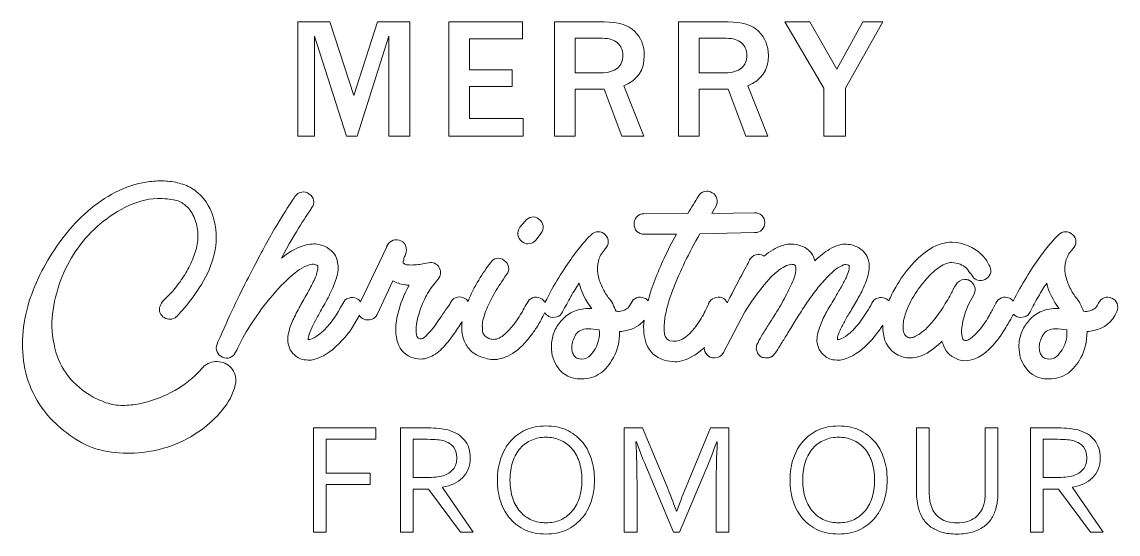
# Model space of a CAD drawing. Header units: inches. Extents: x 1.2 to 13.7, y -15.7 to -1.3.
# Drawn here: x 1.24 to 13.72, y -7.14 to -1.31 of the extents above; entities that cross this region are included whole.
import ezdxf

# ---------------------------------------------------------------- set-up
doc = ezdxf.new("R2010")
doc.units = ezdxf.units.IN
doc.header["$MEASUREMENT"] = 0
doc.layers.add('Layer 1', color=7, linetype='Continuous')

# ---------------------------------------------------------------- blocks, each defined once
blk = doc.blocks.new('block 2')
at = {"layer": 'Layer 1', "lineweight": 0}
for points, knots in [([(7.539, -2.613), (7.539, -2.613), (7.304, -2.613), (7.304, -2.613), (7.304, -2.613), (7.304, -1.311), (7.304, -1.311), (7.304, -1.311), (7.869, -1.311), (7.869, -1.311), (8.026, -1.311), (8.141, -1.347), (8.215, -1.418), (8.289, -1.489), (8.325, -1.58), (8.325, -1.693), (8.325, -1.86), (8.247, -1.975), (8.091, -2.038), (8.091, -2.038), (8.319, -2.613), (8.319, -2.613), (8.319, -2.613), (8.071, -2.613), (8.071, -2.613), (8.071, -2.613), (7.869, -2.078), (7.869, -2.078), (7.869, -2.078), (7.539, -2.078), (7.539, -2.078), (7.539, -2.078), (7.539, -2.613), (7.539, -2.613)], [0, 0, 0, 0, 1, 1, 1, 2, 2, 2, 3, 3, 3, 4, 4, 4, 5, 5, 5, 6, 6, 6, 7, 7, 7, 8, 8, 8, 9, 9, 9, 10, 10, 10, 11, 11, 11, 11]), ([(7.539, -1.89), (7.539, -1.89), (7.83, -1.89), (7.83, -1.89), (7.915, -1.89), (7.978, -1.872), (8.019, -1.837), (8.061, -1.801), (8.081, -1.752), (8.081, -1.69), (8.081, -1.633), (8.061, -1.586), (8.02, -1.551), (7.98, -1.516), (7.923, -1.498), (7.849, -1.498), (7.849, -1.498), (7.539, -1.498), (7.539, -1.498), (7.539, -1.498), (7.539, -1.89), (7.539, -1.89)], [0, 0, 0, 0, 1, 1, 1, 2, 2, 2, 3, 3, 3, 4, 4, 4, 5, 5, 5, 6, 6, 6, 7, 7, 7, 7])]:
    blk.add_open_spline(points, degree=3, knots=knots, dxfattribs=at)
blk = doc.blocks.new('block 3')
at = {"layer": 'Layer 1', "lineweight": 0}
for points, knots in [([(8.95, -2.613), (8.95, -2.613), (8.715, -2.613), (8.715, -2.613), (8.715, -2.613), (8.715, -1.311), (8.715, -1.311), (8.715, -1.311), (9.28, -1.311), (9.28, -1.311), (9.437, -1.311), (9.553, -1.347), (9.626, -1.418), (9.7, -1.489), (9.737, -1.58), (9.737, -1.693), (9.737, -1.86), (9.659, -1.975), (9.502, -2.038), (9.502, -2.038), (9.73, -2.613), (9.73, -2.613), (9.73, -2.613), (9.482, -2.613), (9.482, -2.613), (9.482, -2.613), (9.28, -2.078), (9.28, -2.078), (9.28, -2.078), (8.95, -2.078), (8.95, -2.078), (8.95, -2.078), (8.95, -2.613), (8.95, -2.613)], [0, 0, 0, 0, 1, 1, 1, 2, 2, 2, 3, 3, 3, 4, 4, 4, 5, 5, 5, 6, 6, 6, 7, 7, 7, 8, 8, 8, 9, 9, 9, 10, 10, 10, 11, 11, 11, 11]), ([(8.95, -1.89), (8.95, -1.89), (9.242, -1.89), (9.242, -1.89), (9.326, -1.89), (9.389, -1.872), (9.431, -1.837), (9.472, -1.801), (9.493, -1.752), (9.493, -1.69), (9.493, -1.633), (9.472, -1.586), (9.432, -1.551), (9.391, -1.516), (9.334, -1.498), (9.261, -1.498), (9.261, -1.498), (8.95, -1.498), (8.95, -1.498), (8.95, -1.498), (8.95, -1.89), (8.95, -1.89)], [0, 0, 0, 0, 1, 1, 1, 2, 2, 2, 3, 3, 3, 4, 4, 4, 5, 5, 5, 6, 6, 6, 7, 7, 7, 7])]:
    blk.add_open_spline(points, degree=3, knots=knots, dxfattribs=at)
blk = doc.blocks.new('block 4')
at = {"layer": 'Layer 1', "lineweight": 0}
for points, knots in [([(13.704, -4.61), (13.65, -4.731), (13.563, -4.803), (13.442, -4.826), (13.419, -4.833), (13.393, -4.837), (13.365, -4.837), (13.365, -4.95), (13.342, -5.049), (13.296, -5.134), (13.254, -5.211), (13.205, -5.271), (13.149, -5.312), (13.082, -5.355), (13.01, -5.377), (12.933, -5.377), (12.933, -5.377), (12.921, -5.377), (12.921, -5.377), (12.813, -5.377), (12.729, -5.335), (12.667, -5.25), (12.615, -5.186), (12.59, -5.105), (12.59, -5.007), (12.59, -4.953), (12.599, -4.901), (12.619, -4.851), (12.638, -4.801), (12.664, -4.756), (12.698, -4.718), (12.734, -4.674), (12.779, -4.639), (12.833, -4.614), (12.887, -4.588), (12.945, -4.575), (13.006, -4.575), (13.006, -4.575), (13.049, -4.575), (13.049, -4.575), (12.977, -4.482), (12.929, -4.386), (12.906, -4.286), (12.875, -4.332), (12.844, -4.383), (12.811, -4.438), (12.779, -4.493), (12.748, -4.552), (12.717, -4.614), (12.704, -4.642), (12.682, -4.661), (12.651, -4.67), (12.621, -4.679), (12.591, -4.677), (12.563, -4.664), (12.548, -4.657), (12.536, -4.649), (12.527, -4.638), (12.521, -4.648), (12.514, -4.662), (12.505, -4.679), (12.482, -4.723), (12.452, -4.774), (12.416, -4.833), (12.306, -5.003), (12.196, -5.107), (12.088, -5.146), (12.052, -5.161), (12.018, -5.169), (11.984, -5.169), (11.94, -5.169), (11.902, -5.16), (11.869, -5.142), (11.799, -5.114), (11.75, -5.057), (11.722, -4.972), (11.717, -4.962), (11.714, -4.953), (11.714, -4.945), (11.714, -4.945), (11.703, -4.957), (11.703, -4.957), (11.615, -5.042), (11.532, -5.097), (11.452, -5.123), (11.421, -5.133), (11.388, -5.138), (11.352, -5.138), (11.3, -5.138), (11.249, -5.124), (11.197, -5.096), (11.113, -5.044), (11.062, -4.968), (11.047, -4.868), (11.041, -4.835), (11.038, -4.8), (11.04, -4.763), (10.989, -4.843), (10.934, -4.913), (10.874, -4.974), (10.778, -5.071), (10.683, -5.13), (10.588, -5.154), (10.575, -5.159), (10.564, -5.161), (10.553, -5.161), (10.543, -5.161), (10.532, -5.161), (10.519, -5.161), (10.485, -5.161), (10.457, -5.157), (10.434, -5.148), (10.411, -5.139), (10.393, -5.128), (10.38, -5.115), (10.326, -5.071), (10.296, -5.015), (10.291, -4.945), (10.289, -4.902), (10.299, -4.848), (10.322, -4.783), (10.34, -4.732), (10.364, -4.68), (10.393, -4.627), (10.423, -4.574), (10.454, -4.521), (10.488, -4.467), (10.511, -4.426), (10.535, -4.384), (10.559, -4.342), (10.584, -4.299), (10.605, -4.26), (10.623, -4.224), (10.643, -4.178), (10.654, -4.145), (10.656, -4.126), (10.657, -4.106), (10.658, -4.094), (10.658, -4.089), (10.658, -4.089), (10.65, -4.081), (10.65, -4.081), (10.645, -4.079), (10.635, -4.076), (10.621, -4.074), (10.607, -4.071), (10.583, -4.08), (10.55, -4.101), (10.496, -4.129), (10.429, -4.189), (10.349, -4.282), (10.31, -4.326), (10.272, -4.373), (10.235, -4.425), (10.198, -4.476), (10.162, -4.529), (10.127, -4.583), (10.093, -4.637), (10.059, -4.689), (10.027, -4.741), (9.995, -4.792), (9.966, -4.841), (9.94, -4.887), (9.914, -4.926), (9.892, -4.962), (9.873, -4.995), (9.853, -5.029), (9.835, -5.057), (9.817, -5.08), (9.817, -5.08), (9.805, -5.096), (9.805, -5.096), (9.795, -5.111), (9.785, -5.12), (9.774, -5.123), (9.769, -5.128), (9.764, -5.13), (9.759, -5.13), (9.738, -5.138), (9.714, -5.139), (9.686, -5.134), (9.68, -5.134), (9.673, -5.132), (9.662, -5.127), (9.662, -5.127), (9.659, -5.127), (9.659, -5.127), (9.63, -5.111), (9.612, -5.088), (9.605, -5.057), (9.594, -5.026), (9.599, -4.994), (9.62, -4.961), (9.633, -4.932), (9.65, -4.901), (9.672, -4.866), (9.694, -4.832), (9.718, -4.794), (9.743, -4.752), (9.782, -4.691), (9.822, -4.627), (9.863, -4.56), (9.904, -4.493), (9.94, -4.426), (9.971, -4.359), (10.015, -4.272), (10.04, -4.209), (10.046, -4.17), (10.053, -4.132), (10.053, -4.106), (10.048, -4.093), (10.048, -4.09), (10.046, -4.087), (10.04, -4.081), (10.033, -4.076), (10.022, -4.073), (10.01, -4.072), (9.997, -4.07), (9.98, -4.074), (9.959, -4.081), (9.939, -4.087), (9.913, -4.099), (9.882, -4.12), (9.851, -4.141), (9.813, -4.173), (9.767, -4.216), (9.7, -4.288), (9.628, -4.38), (9.551, -4.49), (9.551, -4.49), (9.47, -4.614), (9.47, -4.614), (9.47, -4.614), (9.227, -5.076), (9.227, -5.076), (9.206, -5.118), (9.173, -5.138), (9.126, -5.138), (9.108, -5.138), (9.092, -5.134), (9.076, -5.127), (9.048, -5.114), (9.028, -5.093), (9.016, -5.065), (9.01, -5.049), (9.007, -5.033), (9.009, -5.017), (8.967, -5.058), (8.925, -5.091), (8.883, -5.115), (8.811, -5.159), (8.739, -5.181), (8.667, -5.181), (8.634, -5.181), (8.595, -5.174), (8.552, -5.161), (8.454, -5.133), (8.386, -5.07), (8.347, -4.972), (8.319, -4.898), (8.311, -4.81), (8.323, -4.706), (8.272, -4.77), (8.204, -4.81), (8.12, -4.826), (8.097, -4.833), (8.071, -4.837), (8.043, -4.837), (8.043, -4.95), (8.02, -5.049), (7.973, -5.134), (7.932, -5.211), (7.883, -5.271), (7.827, -5.312), (7.76, -5.355), (7.688, -5.377), (7.611, -5.377), (7.611, -5.377), (7.599, -5.377), (7.599, -5.377), (7.491, -5.377), (7.406, -5.335), (7.345, -5.25), (7.293, -5.186), (7.267, -5.105), (7.267, -5.007), (7.267, -4.953), (7.277, -4.901), (7.296, -4.851), (7.316, -4.801), (7.342, -4.756), (7.375, -4.718), (7.411, -4.674), (7.456, -4.639), (7.51, -4.614), (7.564, -4.588), (7.622, -4.575), (7.684, -4.575), (7.684, -4.575), (7.726, -4.575), (7.726, -4.575), (7.654, -4.482), (7.607, -4.386), (7.584, -4.286), (7.553, -4.332), (7.521, -4.383), (7.489, -4.438), (7.457, -4.493), (7.426, -4.552), (7.395, -4.614), (7.382, -4.642), (7.36, -4.661), (7.329, -4.67), (7.298, -4.679), (7.269, -4.677), (7.24, -4.664), (7.219, -4.654), (7.203, -4.64), (7.192, -4.621), (7.19, -4.625), (7.188, -4.63), (7.185, -4.637), (7.176, -4.655), (7.164, -4.677), (7.15, -4.704), (7.136, -4.731), (7.118, -4.762), (7.096, -4.795), (7.074, -4.828), (7.05, -4.862), (7.024, -4.895), (6.945, -4.998), (6.87, -5.067), (6.799, -5.103), (6.728, -5.139), (6.664, -5.157), (6.608, -5.157), (6.572, -5.157), (6.542, -5.152), (6.519, -5.142), (6.44, -5.121), (6.381, -5.091), (6.344, -5.049), (6.306, -5.008), (6.281, -4.968), (6.269, -4.93), (6.247, -4.87), (6.242, -4.802), (6.251, -4.726), (6.216, -4.78), (6.182, -4.83), (6.151, -4.874), (6.109, -4.934), (6.065, -4.986), (6.022, -5.03), (5.973, -5.079), (5.921, -5.114), (5.867, -5.134), (5.839, -5.145), (5.808, -5.15), (5.775, -5.15), (5.736, -5.15), (5.7, -5.142), (5.667, -5.127), (5.585, -5.093), (5.532, -5.028), (5.509, -4.93), (5.488, -4.848), (5.491, -4.751), (5.518, -4.639), (5.545, -4.527), (5.588, -4.417), (5.648, -4.309), (5.64, -4.309), (5.632, -4.308), (5.625, -4.307), (5.617, -4.306), (5.609, -4.305), (5.601, -4.305), (5.547, -4.297), (5.501, -4.282), (5.463, -4.259), (5.463, -4.259), (5.285, -4.641), (5.285, -4.641), (5.272, -4.669), (5.25, -4.688), (5.22, -4.698), (5.189, -4.709), (5.159, -4.708), (5.131, -4.695), (5.109, -4.685), (5.093, -4.67), (5.082, -4.65), (5.016, -4.778), (4.939, -4.886), (4.851, -4.974), (4.755, -5.071), (4.659, -5.13), (4.564, -5.154), (4.551, -5.159), (4.54, -5.161), (4.531, -5.161), (4.522, -5.161), (4.511, -5.161), (4.498, -5.161), (4.465, -5.161), (4.437, -5.157), (4.413, -5.148), (4.39, -5.139), (4.371, -5.128), (4.356, -5.115), (4.304, -5.076), (4.275, -5.021), (4.267, -4.949), (4.264, -4.905), (4.273, -4.85), (4.294, -4.783), (4.312, -4.735), (4.335, -4.683), (4.363, -4.629), (4.392, -4.575), (4.42, -4.522), (4.448, -4.471), (4.479, -4.417), (4.509, -4.364), (4.537, -4.311), (4.565, -4.258), (4.586, -4.211), (4.599, -4.17), (4.604, -4.147), (4.607, -4.13), (4.608, -4.118), (4.61, -4.106), (4.61, -4.098), (4.61, -4.093), (4.61, -4.09), (4.606, -4.087), (4.599, -4.081), (4.593, -4.079), (4.584, -4.076), (4.57, -4.072), (4.556, -4.068), (4.533, -4.071), (4.502, -4.081), (4.44, -4.102), (4.368, -4.149), (4.286, -4.222), (4.204, -4.295), (4.118, -4.389), (4.028, -4.502), (3.945, -4.607), (3.875, -4.709), (3.816, -4.806), (3.756, -4.904), (3.713, -4.985), (3.685, -5.049), (3.685, -5.049), (3.673, -5.073), (3.673, -5.073), (3.66, -5.101), (3.639, -5.121), (3.609, -5.132), (3.58, -5.144), (3.551, -5.143), (3.523, -5.13), (3.494, -5.118), (3.474, -5.096), (3.461, -5.067), (3.448, -5.037), (3.448, -5.008), (3.461, -4.98), (3.461, -4.98), (3.472, -4.953), (3.472, -4.953), (3.596, -4.67), (3.711, -4.426), (3.818, -4.22), (3.924, -4.015), (4.014, -3.847), (4.086, -3.719), (4.168, -3.58), (4.232, -3.476), (4.278, -3.406), (4.325, -3.337), (4.348, -3.301), (4.348, -3.298), (4.368, -3.27), (4.394, -3.253), (4.425, -3.248), (4.456, -3.243), (4.484, -3.251), (4.51, -3.271), (4.538, -3.289), (4.555, -3.314), (4.56, -3.345), (4.565, -3.376), (4.557, -3.404), (4.537, -3.43), (4.537, -3.432), (4.514, -3.467), (4.469, -3.534), (4.424, -3.601), (4.362, -3.702), (4.282, -3.838), (4.282, -3.838), (4.194, -4), (4.194, -4), (4.273, -3.936), (4.352, -3.891), (4.429, -3.865), (4.496, -3.842), (4.553, -3.835), (4.601, -3.842), (4.648, -3.85), (4.686, -3.863), (4.714, -3.881), (4.784, -3.922), (4.824, -3.979), (4.834, -4.051), (4.847, -4.105), (4.842, -4.166), (4.818, -4.236), (4.8, -4.29), (4.777, -4.347), (4.747, -4.407), (4.718, -4.468), (4.685, -4.527), (4.649, -4.587), (4.626, -4.63), (4.603, -4.671), (4.581, -4.71), (4.559, -4.749), (4.542, -4.786), (4.529, -4.822), (4.514, -4.858), (4.505, -4.884), (4.502, -4.899), (4.5, -4.914), (4.498, -4.925), (4.498, -4.93), (4.506, -4.93), (4.522, -4.925), (4.547, -4.916), (4.571, -4.907), (4.604, -4.886), (4.645, -4.853), (4.74, -4.768), (4.824, -4.655), (4.896, -4.513), (4.908, -4.485), (4.93, -4.466), (4.961, -4.455), (4.992, -4.445), (5.022, -4.447), (5.05, -4.459), (5.07, -4.468), (5.085, -4.482), (5.096, -4.5), (5.096, -4.5), (5.389, -3.881), (5.389, -3.881), (5.392, -3.876), (5.393, -3.872), (5.393, -3.869), (5.393, -3.867), (5.394, -3.864), (5.397, -3.862), (5.397, -3.859), (5.398, -3.856), (5.401, -3.854), (5.416, -3.826), (5.439, -3.807), (5.468, -3.798), (5.498, -3.789), (5.527, -3.791), (5.555, -3.804), (5.583, -3.817), (5.602, -3.838), (5.611, -3.867), (5.62, -3.897), (5.618, -3.926), (5.605, -3.954), (5.605, -3.954), (5.601, -3.973), (5.601, -3.973), (5.594, -3.986), (5.588, -4.002), (5.586, -4.02), (5.578, -4.048), (5.578, -4.062), (5.586, -4.062), (5.588, -4.062), (5.592, -4.064), (5.598, -4.068), (5.603, -4.072), (5.614, -4.075), (5.632, -4.078), (5.653, -4.08), (5.682, -4.08), (5.719, -4.078), (5.756, -4.075), (5.806, -4.067), (5.867, -4.054), (5.891, -4.049), (5.914, -4.051), (5.937, -4.06), (5.96, -4.069), (5.978, -4.085), (5.991, -4.108), (6.017, -4.157), (6.011, -4.202), (5.975, -4.243), (5.932, -4.292), (5.893, -4.346), (5.858, -4.403), (5.823, -4.461), (5.795, -4.524), (5.775, -4.59), (5.754, -4.647), (5.74, -4.7), (5.732, -4.751), (5.725, -4.801), (5.725, -4.842), (5.732, -4.876), (5.738, -4.896), (5.744, -4.909), (5.752, -4.914), (5.762, -4.92), (5.775, -4.922), (5.79, -4.92), (5.806, -4.919), (5.829, -4.9), (5.86, -4.864), (5.896, -4.831), (5.933, -4.785), (5.972, -4.727), (6.01, -4.67), (6.054, -4.606), (6.103, -4.536), (6.113, -4.521), (6.121, -4.507), (6.126, -4.494), (6.144, -4.468), (6.168, -4.452), (6.199, -4.446), (6.23, -4.439), (6.26, -4.445), (6.288, -4.463), (6.3, -4.472), (6.311, -4.482), (6.319, -4.494), (6.319, -4.494), (6.319, -4.494), (6.319, -4.494), (6.352, -4.409), (6.393, -4.328), (6.44, -4.251), (6.488, -4.174), (6.532, -4.108), (6.573, -4.054), (6.591, -4.026), (6.616, -4.009), (6.647, -4.004), (6.677, -3.999), (6.706, -4.007), (6.731, -4.027), (6.757, -4.045), (6.773, -4.07), (6.78, -4.101), (6.786, -4.132), (6.779, -4.161), (6.758, -4.189), (6.707, -4.259), (6.663, -4.326), (6.625, -4.392), (6.588, -4.457), (6.556, -4.52), (6.531, -4.579), (6.497, -4.661), (6.481, -4.723), (6.481, -4.764), (6.481, -4.805), (6.483, -4.835), (6.488, -4.853), (6.494, -4.866), (6.502, -4.878), (6.513, -4.889), (6.525, -4.901), (6.546, -4.912), (6.577, -4.922), (6.585, -4.925), (6.595, -4.926), (6.608, -4.926), (6.652, -4.926), (6.695, -4.906), (6.737, -4.866), (6.78, -4.826), (6.814, -4.79), (6.839, -4.756), (6.86, -4.728), (6.88, -4.699), (6.899, -4.67), (6.918, -4.64), (6.934, -4.614), (6.947, -4.59), (6.963, -4.562), (6.977, -4.536), (6.99, -4.513), (7.003, -4.485), (7.024, -4.465), (7.053, -4.454), (7.083, -4.442), (7.112, -4.443), (7.14, -4.455), (7.164, -4.466), (7.182, -4.484), (7.194, -4.507), (7.247, -4.401), (7.299, -4.306), (7.352, -4.22), (7.406, -4.133), (7.457, -4.056), (7.505, -3.991), (7.552, -3.925), (7.594, -3.872), (7.63, -3.831), (7.666, -3.79), (7.692, -3.761), (7.707, -3.746), (7.707, -3.746), (7.719, -3.734), (7.719, -3.734), (7.742, -3.711), (7.769, -3.7), (7.8, -3.7), (7.831, -3.7), (7.858, -3.711), (7.881, -3.734), (7.904, -3.757), (7.915, -3.784), (7.915, -3.815), (7.915, -3.846), (7.904, -3.873), (7.881, -3.896), (7.881, -3.896), (7.877, -3.9), (7.877, -3.9), (7.877, -3.903), (7.876, -3.904), (7.875, -3.904), (7.874, -3.904), (7.873, -3.905), (7.873, -3.908), (7.837, -3.946), (7.813, -3.989), (7.802, -4.035), (7.79, -4.081), (7.788, -4.129), (7.796, -4.178), (7.804, -4.227), (7.818, -4.274), (7.84, -4.32), (7.862, -4.367), (7.887, -4.409), (7.915, -4.448), (7.936, -4.471), (7.953, -4.496), (7.966, -4.523), (7.978, -4.55), (7.991, -4.578), (8.004, -4.606), (8.017, -4.608), (8.028, -4.609), (8.039, -4.608), (8.049, -4.607), (8.061, -4.605), (8.073, -4.602), (8.089, -4.597), (8.106, -4.589), (8.124, -4.579), (8.142, -4.569), (8.158, -4.547), (8.174, -4.513), (8.187, -4.485), (8.208, -4.465), (8.237, -4.454), (8.267, -4.442), (8.296, -4.443), (8.324, -4.455), (8.342, -4.463), (8.357, -4.474), (8.368, -4.487), (8.387, -4.415), (8.412, -4.336), (8.444, -4.251), (8.475, -4.171), (8.511, -4.088), (8.552, -4), (8.593, -3.913), (8.639, -3.822), (8.691, -3.727), (8.691, -3.727), (8.324, -3.73), (8.324, -3.73), (8.291, -3.73), (8.263, -3.719), (8.241, -3.696), (8.219, -3.673), (8.208, -3.644), (8.208, -3.611), (8.208, -3.58), (8.219, -3.553), (8.239, -3.53), (8.26, -3.507), (8.287, -3.495), (8.32, -3.495), (8.32, -3.495), (8.822, -3.491), (8.822, -3.491), (8.842, -3.458), (8.862, -3.425), (8.881, -3.393), (8.901, -3.361), (8.921, -3.328), (8.941, -3.295), (8.957, -3.266), (8.98, -3.248), (9.011, -3.241), (9.042, -3.233), (9.071, -3.238), (9.099, -3.256), (9.128, -3.271), (9.145, -3.295), (9.151, -3.325), (9.158, -3.356), (9.153, -3.386), (9.138, -3.414), (9.138, -3.414), (9.092, -3.491), (9.092, -3.491), (9.092, -3.491), (9.578, -3.484), (9.578, -3.484), (9.578, -3.484), (9.581, -3.484), (9.581, -3.484), (9.612, -3.484), (9.639, -3.495), (9.662, -3.516), (9.686, -3.538), (9.697, -3.565), (9.697, -3.595), (9.697, -3.629), (9.686, -3.657), (9.664, -3.678), (9.643, -3.7), (9.615, -3.711), (9.581, -3.711), (9.581, -3.711), (8.957, -3.723), (8.957, -3.723), (8.831, -3.946), (8.732, -4.151), (8.66, -4.336), (8.624, -4.428), (8.598, -4.507), (8.583, -4.571), (8.567, -4.635), (8.557, -4.689), (8.554, -4.733), (8.55, -4.777), (8.549, -4.812), (8.552, -4.837), (8.554, -4.863), (8.558, -4.881), (8.563, -4.891), (8.574, -4.917), (8.592, -4.934), (8.617, -4.941), (8.712, -4.97), (8.81, -4.916), (8.91, -4.779), (8.957, -4.718), (8.993, -4.659), (9.018, -4.604), (9.044, -4.549), (9.057, -4.52), (9.057, -4.517), (9.07, -4.489), (9.091, -4.468), (9.121, -4.455), (9.15, -4.443), (9.18, -4.441), (9.211, -4.452), (9.237, -4.464), (9.256, -4.482), (9.269, -4.507), (9.271, -4.505), (9.272, -4.504), (9.273, -4.502), (9.345, -4.363), (9.405, -4.249), (9.452, -4.159), (9.5, -4.069), (9.524, -4.022), (9.524, -4.02), (9.539, -3.991), (9.562, -3.973), (9.593, -3.964), (9.624, -3.955), (9.653, -3.958), (9.682, -3.973), (9.684, -3.973), (9.687, -3.975), (9.689, -3.977), (9.759, -3.921), (9.824, -3.882), (9.886, -3.862), (9.935, -3.844), (9.982, -3.837), (10.027, -3.842), (10.072, -3.847), (10.115, -3.86), (10.156, -3.881), (10.213, -3.917), (10.25, -3.967), (10.268, -4.031), (10.325, -3.975), (10.38, -3.931), (10.434, -3.9), (10.508, -3.856), (10.573, -3.837), (10.629, -3.842), (10.684, -3.847), (10.728, -3.86), (10.762, -3.881), (10.823, -3.917), (10.862, -3.966), (10.877, -4.027), (10.888, -4.069), (10.889, -4.111), (10.881, -4.155), (10.874, -4.198), (10.86, -4.244), (10.841, -4.292), (10.821, -4.339), (10.798, -4.387), (10.771, -4.436), (10.744, -4.485), (10.715, -4.535), (10.685, -4.587), (10.656, -4.63), (10.632, -4.671), (10.611, -4.71), (10.591, -4.749), (10.571, -4.786), (10.553, -4.822), (10.538, -4.855), (10.529, -4.88), (10.526, -4.897), (10.524, -4.914), (10.523, -4.925), (10.523, -4.93), (10.53, -4.93), (10.546, -4.925), (10.571, -4.916), (10.595, -4.907), (10.628, -4.886), (10.669, -4.853), (10.713, -4.812), (10.756, -4.762), (10.798, -4.704), (10.841, -4.646), (10.88, -4.583), (10.916, -4.513), (10.929, -4.485), (10.951, -4.466), (10.982, -4.455), (11.012, -4.445), (11.042, -4.447), (11.07, -4.459), (11.086, -4.466), (11.098, -4.476), (11.109, -4.489), (11.13, -4.437), (11.157, -4.384), (11.188, -4.33), (11.24, -4.239), (11.3, -4.156), (11.367, -4.081), (11.439, -4.002), (11.51, -3.94), (11.579, -3.896), (11.664, -3.845), (11.748, -3.819), (11.83, -3.819), (11.964, -3.827), (12.074, -3.873), (12.162, -3.958), (12.193, -3.989), (12.213, -4.014), (12.223, -4.033), (12.234, -4.052), (12.245, -4.072), (12.258, -4.093), (12.274, -4.126), (12.275, -4.157), (12.262, -4.184), (12.249, -4.211), (12.23, -4.231), (12.204, -4.243), (12.178, -4.256), (12.15, -4.259), (12.119, -4.251), (12.088, -4.243), (12.064, -4.22), (12.046, -4.182), (12.046, -4.182), (12.038, -4.174), (12.038, -4.174), (12.038, -4.174), (12.034, -4.174), (12.034, -4.174), (12.029, -4.164), (12.015, -4.144), (11.992, -4.116), (11.953, -4.078), (11.897, -4.056), (11.822, -4.051), (11.786, -4.051), (11.743, -4.067), (11.691, -4.101), (11.64, -4.134), (11.588, -4.18), (11.537, -4.238), (11.485, -4.295), (11.437, -4.361), (11.392, -4.434), (11.347, -4.508), (11.313, -4.583), (11.29, -4.66), (11.285, -4.675), (11.28, -4.694), (11.277, -4.716), (11.273, -4.738), (11.271, -4.761), (11.271, -4.785), (11.271, -4.81), (11.274, -4.832), (11.28, -4.853), (11.287, -4.873), (11.299, -4.889), (11.317, -4.899), (11.322, -4.904), (11.331, -4.907), (11.342, -4.909), (11.354, -4.91), (11.367, -4.908), (11.383, -4.903), (11.411, -4.895), (11.451, -4.871), (11.504, -4.83), (11.557, -4.788), (11.624, -4.709), (11.707, -4.59), (11.727, -4.557), (11.747, -4.526), (11.766, -4.496), (11.786, -4.466), (11.802, -4.439), (11.815, -4.413), (11.825, -4.393), (11.834, -4.373), (11.843, -4.355), (11.852, -4.337), (11.863, -4.319), (11.876, -4.301), (11.894, -4.268), (11.925, -4.249), (11.969, -4.243), (11.969, -4.243), (11.984, -4.243), (11.984, -4.243), (11.989, -4.246), (11.996, -4.247), (12.004, -4.247), (12.011, -4.247), (12.018, -4.25), (12.023, -4.255), (12.023, -4.255), (12.027, -4.255), (12.027, -4.255), (12.027, -4.258), (12.029, -4.259), (12.034, -4.259), (12.06, -4.277), (12.077, -4.299), (12.085, -4.324), (12.095, -4.347), (12.093, -4.377), (12.081, -4.413), (12.081, -4.413), (12.015, -4.529), (12.015, -4.529), (11.982, -4.603), (11.959, -4.675), (11.946, -4.745), (11.933, -4.814), (11.933, -4.868), (11.946, -4.907), (11.948, -4.917), (11.951, -4.923), (11.953, -4.926), (11.956, -4.929), (11.959, -4.931), (11.961, -4.934), (11.966, -4.936), (11.972, -4.938), (11.978, -4.94), (11.985, -4.941), (11.994, -4.939), (12.007, -4.934), (12.036, -4.921), (12.068, -4.895), (12.106, -4.857), (12.143, -4.818), (12.181, -4.769), (12.22, -4.71), (12.253, -4.654), (12.279, -4.608), (12.297, -4.575), (12.307, -4.554), (12.317, -4.534), (12.328, -4.513), (12.34, -4.485), (12.362, -4.465), (12.393, -4.454), (12.424, -4.442), (12.453, -4.443), (12.482, -4.455), (12.499, -4.464), (12.513, -4.475), (12.525, -4.49), (12.575, -4.391), (12.625, -4.301), (12.675, -4.22), (12.729, -4.133), (12.779, -4.056), (12.827, -3.991), (12.874, -3.925), (12.916, -3.872), (12.952, -3.831), (12.988, -3.79), (13.014, -3.761), (13.029, -3.746), (13.029, -3.746), (13.041, -3.734), (13.041, -3.734), (13.064, -3.711), (13.091, -3.7), (13.122, -3.7), (13.153, -3.7), (13.18, -3.711), (13.203, -3.734), (13.226, -3.757), (13.238, -3.784), (13.238, -3.815), (13.238, -3.846), (13.226, -3.873), (13.203, -3.896), (13.203, -3.896), (13.199, -3.9), (13.199, -3.9), (13.199, -3.903), (13.198, -3.904), (13.197, -3.904), (13.196, -3.904), (13.195, -3.905), (13.195, -3.908), (13.159, -3.946), (13.135, -3.989), (13.124, -4.035), (13.112, -4.081), (13.11, -4.129), (13.118, -4.178), (13.126, -4.227), (13.141, -4.274), (13.162, -4.32), (13.184, -4.367), (13.209, -4.409), (13.238, -4.448), (13.258, -4.471), (13.275, -4.496), (13.288, -4.523), (13.301, -4.55), (13.313, -4.578), (13.326, -4.606), (13.339, -4.608), (13.351, -4.609), (13.361, -4.608), (13.371, -4.607), (13.383, -4.605), (13.396, -4.602), (13.411, -4.597), (13.428, -4.589), (13.446, -4.579), (13.464, -4.569), (13.481, -4.547), (13.496, -4.513), (13.509, -4.485), (13.53, -4.465), (13.56, -4.454), (13.589, -4.442), (13.618, -4.443), (13.646, -4.455), (13.677, -4.468), (13.698, -4.49), (13.708, -4.519), (13.718, -4.549), (13.717, -4.579), (13.704, -4.61)], [0, 0, 0, 0, 1, 1, 1, 2, 2, 2, 3, 3, 3, 4, 4, 4, 5, 5, 5, 6, 6, 6, 7, 7, 7, 8, 8, 8, 9, 9, 9, 10, 10, 10, 11, 11, 11, 12, 12, 12, 13, 13, 13, 14, 14, 14, 15, 15, 15, 16, 16, 16, 17, 17, 17, 18, 18, 18, 19, 19, 19, 20, 20, 20, 21, 21, 21, 22, 22, 22, 23, 23, 23, 24, 24, 24, 25, 25, 25, 26, 26, 26, 27, 27, 27, 28, 28, 28, 29, 29, 29, 30, 30, 30, 31, 31, 31, 32, 32, 32, 33, 33, 33, 34, 34, 34, 35, 35, 35, 36, 36, 36, 37, 37, 37, 38, 38, 38, 39, 39, 39, 40, 40, 40, 41, 41, 41, 42, 42, 42, 43, 43, 43, 44, 44, 44, 45, 45, 45, 46, 46, 46, 47, 47, 47, 48, 48, 48, 49, 49, 49, 50, 50, 50, 51, 51, 51, 52, 52, 52, 53, 53, 53, 54, 54, 54, 55, 55, 55, 56, 56, 56, 57, 57, 57, 58, 58, 58, 59, 59, 59, 60, 60, 60, 61, 61, 61, 62, 62, 62, 63, 63, 63, 64, 64, 64, 65, 65, 65, 66, 66, 66, 67, 67, 67, 68, 68, 68, 69, 69, 69, 70, 70, 70, 71, 71, 71, 72, 72, 72, 73, 73, 73, 74, 74, 74, 75, 75, 75, 76, 76, 76, 77, 77, 77, 78, 78, 78, 79, 79, 79, 80, 80, 80, 81, 81, 81, 82, 82, 82, 83, 83, 83, 84, 84, 84, 85, 85, 85, 86, 86, 86, 87, 87, 87, 88, 88, 88, 89, 89, 89, 90, 90, 90, 91, 91, 91, 92, 92, 92, 93, 93, 93, 94, 94, 94, 95, 95, 95, 96, 96, 96, 97, 97, 97, 98, 98, 98, 99, 99, 99, 100, 100, 100, 101, 101, 101, 102, 102, 102, 103, 103, 103, 104, 104, 104, 105, 105, 105, 106, 106, 106, 107, 107, 107, 108, 108, 108, 109, 109, 109, 110, 110, 110, 111, 111, 111, 112, 112, 112, 113, 113, 113, 114, 114, 114, 115, 115, 115, 116, 116, 116, 117, 117, 117, 118, 118, 118, 119, 119, 119, 120, 120, 120, 121, 121, 121, 122, 122, 122, 123, 123, 123, 124, 124, 124, 125, 125, 125, 126, 126, 126, 127, 127, 127, 128, 128, 128, 129, 129, 129, 130, 130, 130, 131, 131, 131, 132, 132, 132, 133, 133, 133, 134, 134, 134, 135, 135, 135, 136, 136, 136, 137, 137, 137, 138, 138, 138, 139, 139, 139, 140, 140, 140, 141, 141, 141, 142, 142, 142, 143, 143, 143, 144, 144, 144, 145, 145, 145, 146, 146, 146, 147, 147, 147, 148, 148, 148, 149, 149, 149, 150, 150, 150, 151, 151, 151, 152, 152, 152, 153, 153, 153, 154, 154, 154, 155, 155, 155, 156, 156, 156, 157, 157, 157, 158, 158, 158, 159, 159, 159, 160, 160, 160, 161, 161, 161, 162, 162, 162, 163, 163, 163, 164, 164, 164, 165, 165, 165, 166, 166, 166, 167, 167, 167, 168, 168, 168, 169, 169, 169, 170, 170, 170, 171, 171, 171, 172, 172, 172, 173, 173, 173, 174, 174, 174, 175, 175, 175, 176, 176, 176, 177, 177, 177, 178, 178, 178, 179, 179, 179, 180, 180, 180, 181, 181, 181, 182, 182, 182, 183, 183, 183, 184, 184, 184, 185, 185, 185, 186, 186, 186, 187, 187, 187, 188, 188, 188, 189, 189, 189, 190, 190, 190, 191, 191, 191, 192, 192, 192, 193, 193, 193, 194, 194, 194, 195, 195, 195, 196, 196, 196, 197, 197, 197, 198, 198, 198, 199, 199, 199, 200, 200, 200, 201, 201, 201, 202, 202, 202, 203, 203, 203, 204, 204, 204, 205, 205, 205, 206, 206, 206, 207, 207, 207, 208, 208, 208, 209, 209, 209, 210, 210, 210, 211, 211, 211, 212, 212, 212, 213, 213, 213, 214, 214, 214, 215, 215, 215, 216, 216, 216, 217, 217, 217, 218, 218, 218, 219, 219, 219, 220, 220, 220, 221, 221, 221, 222, 222, 222, 223, 223, 223, 224, 224, 224, 225, 225, 225, 226, 226, 226, 227, 227, 227, 228, 228, 228, 229, 229, 229, 230, 230, 230, 231, 231, 231, 232, 232, 232, 233, 233, 233, 234, 234, 234, 235, 235, 235, 236, 236, 236, 237, 237, 237, 238, 238, 238, 239, 239, 239, 240, 240, 240, 241, 241, 241, 242, 242, 242, 243, 243, 243, 244, 244, 244, 245, 245, 245, 246, 246, 246, 247, 247, 247, 248, 248, 248, 249, 249, 249, 250, 250, 250, 251, 251, 251, 252, 252, 252, 253, 253, 253, 254, 254, 254, 255, 255, 255, 256, 256, 256, 257, 257, 257, 258, 258, 258, 259, 259, 259, 260, 260, 260, 261, 261, 261, 262, 262, 262, 263, 263, 263, 264, 264, 264, 265, 265, 265, 266, 266, 266, 267, 267, 267, 268, 268, 268, 269, 269, 269, 270, 270, 270, 271, 271, 271, 272, 272, 272, 273, 273, 273, 274, 274, 274, 275, 275, 275, 276, 276, 276, 277, 277, 277, 278, 278, 278, 279, 279, 279, 280, 280, 280, 281, 281, 281, 282, 282, 282, 283, 283, 283, 284, 284, 284, 285, 285, 285, 286, 286, 286, 287, 287, 287, 288, 288, 288, 289, 289, 289, 290, 290, 290, 291, 291, 291, 292, 292, 292, 293, 293, 293, 294, 294, 294, 295, 295, 295, 296, 296, 296, 297, 297, 297, 298, 298, 298, 299, 299, 299, 300, 300, 300, 301, 301, 301, 302, 302, 302, 303, 303, 303, 304, 304, 304, 305, 305, 305, 306, 306, 306, 307, 307, 307, 308, 308, 308, 309, 309, 309, 310, 310, 310, 311, 311, 311, 312, 312, 312, 313, 313, 313, 314, 314, 314, 315, 315, 315, 316, 316, 316, 317, 317, 317, 318, 318, 318, 319, 319, 319, 320, 320, 320, 321, 321, 321, 322, 322, 322, 323, 323, 323, 324, 324, 324, 325, 325, 325, 326, 326, 326, 327, 327, 327, 328, 328, 328, 329, 329, 329, 330, 330, 330, 331, 331, 331, 332, 332, 332, 333, 333, 333, 334, 334, 334, 335, 335, 335, 336, 336, 336, 337, 337, 337, 338, 338, 338, 339, 339, 339, 340, 340, 340, 341, 341, 341, 342, 342, 342, 343, 343, 343, 344, 344, 344, 345, 345, 345, 346, 346, 346, 347, 347, 347, 348, 348, 348, 349, 349, 349, 350, 350, 350, 351, 351, 351, 352, 352, 352, 353, 353, 353, 354, 354, 354, 355, 355, 355, 356, 356, 356, 357, 357, 357, 358, 358, 358, 359, 359, 359, 360, 360, 360, 361, 361, 361, 362, 362, 362, 363, 363, 363, 364, 364, 364, 365, 365, 365, 366, 366, 366, 367, 367, 367, 368, 368, 368, 369, 369, 369, 370, 370, 370, 371, 371, 371, 372, 372, 372, 373, 373, 373, 374, 374, 374, 375, 375, 375, 376, 376, 376, 377, 377, 377, 378, 378, 378, 379, 379, 379, 380, 380, 380, 381, 381, 381, 382, 382, 382, 383, 383, 383, 384, 384, 384, 385, 385, 385, 386, 386, 386, 387, 387, 387, 388, 388, 388, 389, 389, 389, 390, 390, 390, 391, 391, 391, 392, 392, 392, 393, 393, 393, 394, 394, 394, 395, 395, 395, 396, 396, 396, 397, 397, 397, 398, 398, 398, 399, 399, 399, 400, 400, 400, 401, 401, 401, 402, 402, 402, 403, 403, 403, 404, 404, 404, 405, 405, 405, 406, 406, 406, 407, 407, 407, 407]), ([(7.811, -4.818), (7.767, -4.81), (7.725, -4.806), (7.684, -4.806), (7.617, -4.806), (7.57, -4.83), (7.543, -4.876), (7.516, -4.922), (7.501, -4.966), (7.499, -5.007), (7.499, -5.017), (7.499, -5.03), (7.501, -5.046), (7.502, -5.061), (7.507, -5.076), (7.514, -5.092), (7.522, -5.107), (7.533, -5.121), (7.547, -5.132), (7.561, -5.144), (7.581, -5.15), (7.607, -5.15), (7.607, -5.15), (7.611, -5.15), (7.611, -5.15), (7.654, -5.15), (7.688, -5.135), (7.713, -5.105), (7.737, -5.076), (7.756, -5.051), (7.769, -5.03), (7.784, -5.002), (7.796, -4.97), (7.805, -4.934), (7.814, -4.898), (7.816, -4.859), (7.811, -4.818)], [0, 0, 0, 0, 1, 1, 1, 2, 2, 2, 3, 3, 3, 4, 4, 4, 5, 5, 5, 6, 6, 6, 7, 7, 7, 8, 8, 8, 9, 9, 9, 10, 10, 10, 11, 11, 11, 12, 12, 12, 12]), ([(13.134, -4.818), (13.09, -4.81), (13.047, -4.806), (13.006, -4.806), (12.939, -4.806), (12.892, -4.83), (12.865, -4.876), (12.838, -4.922), (12.824, -4.966), (12.821, -5.007), (12.821, -5.017), (12.822, -5.03), (12.823, -5.046), (12.824, -5.061), (12.829, -5.076), (12.837, -5.092), (12.844, -5.107), (12.855, -5.121), (12.869, -5.132), (12.883, -5.144), (12.903, -5.15), (12.929, -5.15), (12.929, -5.15), (12.933, -5.15), (12.933, -5.15), (12.977, -5.15), (13.011, -5.135), (13.035, -5.105), (13.06, -5.076), (13.078, -5.051), (13.091, -5.03), (13.107, -5.002), (13.119, -4.97), (13.128, -4.934), (13.137, -4.898), (13.139, -4.859), (13.134, -4.818)], [0, 0, 0, 0, 1, 1, 1, 2, 2, 2, 3, 3, 3, 4, 4, 4, 5, 5, 5, 6, 6, 6, 7, 7, 7, 8, 8, 8, 9, 9, 9, 10, 10, 10, 11, 11, 11, 12, 12, 12, 12])]:
    blk.add_open_spline(points, degree=3, knots=knots, dxfattribs=at)
blk = doc.blocks.new('block 5')
at = {"layer": 'Layer 1', "lineweight": 0}
for points, knots in [([(6.027, -6.61), (6.027, -6.61), (6.027, -6.614), (6.027, -6.614), (6.027, -6.614), (6.378, -7.121), (6.378, -7.121), (6.378, -7.121), (6.234, -7.121), (6.234, -7.121), (6.234, -7.121), (5.868, -6.63), (5.868, -6.63), (5.868, -6.63), (5.693, -6.63), (5.693, -6.63), (5.693, -6.63), (5.693, -7.121), (5.693, -7.121), (5.693, -7.121), (5.549, -7.121), (5.549, -7.121), (5.549, -7.121), (5.549, -5.934), (5.549, -5.934), (5.549, -5.934), (5.856, -5.934), (5.856, -5.934), (5.908, -5.934), (5.952, -5.936), (5.989, -5.94), (6.025, -5.944), (6.058, -5.95), (6.089, -5.958), (6.171, -5.98), (6.234, -6.019), (6.278, -6.073), (6.322, -6.127), (6.344, -6.194), (6.344, -6.275), (6.344, -6.323), (6.336, -6.366), (6.321, -6.404), (6.305, -6.442), (6.284, -6.475), (6.256, -6.503), (6.228, -6.53), (6.195, -6.553), (6.156, -6.571), (6.117, -6.589), (6.074, -6.602), (6.027, -6.61)], [0, 0, 0, 0, 1, 1, 1, 2, 2, 2, 3, 3, 3, 4, 4, 4, 5, 5, 5, 6, 6, 6, 7, 7, 7, 8, 8, 8, 9, 9, 9, 10, 10, 10, 11, 11, 11, 12, 12, 12, 13, 13, 13, 14, 14, 14, 15, 15, 15, 16, 16, 16, 17, 17, 17, 17]), ([(6.034, -6.479), (6.084, -6.463), (6.123, -6.439), (6.15, -6.405), (6.178, -6.371), (6.191, -6.327), (6.191, -6.273), (6.191, -6.222), (6.178, -6.181), (6.152, -6.15), (6.127, -6.119), (6.092, -6.097), (6.047, -6.083), (6.025, -6.076), (6, -6.072), (5.97, -6.069), (5.941, -6.066), (5.903, -6.064), (5.858, -6.064), (5.858, -6.064), (5.693, -6.064), (5.693, -6.064), (5.693, -6.064), (5.693, -6.499), (5.693, -6.499), (5.693, -6.499), (5.836, -6.499), (5.836, -6.499), (5.881, -6.499), (5.918, -6.498), (5.95, -6.495), (5.981, -6.492), (6.009, -6.486), (6.034, -6.479)], [0, 0, 0, 0, 1, 1, 1, 2, 2, 2, 3, 3, 3, 4, 4, 4, 5, 5, 5, 6, 6, 6, 7, 7, 7, 8, 8, 8, 9, 9, 9, 10, 10, 10, 11, 11, 11, 11])]:
    blk.add_open_spline(points, degree=3, knots=knots, dxfattribs=at)
blk = doc.blocks.new('block 6')
at = {"layer": 'Layer 1', "lineweight": 0}
for points in [[(6.69, -6.776), (6.665, -6.701), (6.653, -6.618), (6.653, -6.528), (6.653, -6.438), (6.666, -6.355), (6.692, -6.279), (6.718, -6.204), (6.755, -6.139), (6.803, -6.085), (6.85, -6.03), (6.908, -5.988), (6.976, -5.957), (7.044, -5.927), (7.121, -5.912), (7.205, -5.912), (7.292, -5.912), (7.369, -5.927), (7.437, -5.957), (7.506, -5.988), (7.564, -6.03), (7.611, -6.085), (7.659, -6.139), (7.695, -6.204), (7.72, -6.279), (7.745, -6.355), (7.758, -6.438), (7.758, -6.528), (7.758, -6.618), (7.745, -6.701), (7.719, -6.776), (7.694, -6.851), (7.657, -6.916), (7.608, -6.97), (7.56, -7.025), (7.502, -7.067), (7.435, -7.098), (7.367, -7.128), (7.291, -7.143), (7.207, -7.143), (7.12, -7.143), (7.042, -7.128), (6.974, -7.098), (6.905, -7.067), (6.847, -7.025), (6.8, -6.97), (6.752, -6.916), (6.716, -6.851), (6.69, -6.776)], [(6.796, -6.528), (6.796, -6.608), (6.807, -6.678), (6.828, -6.739), (6.849, -6.8), (6.878, -6.85), (6.915, -6.891), (6.952, -6.932), (6.995, -6.963), (7.045, -6.984), (7.095, -7.004), (7.149, -7.015), (7.207, -7.015), (7.264, -7.015), (7.318, -7.004), (7.367, -6.984), (7.417, -6.963), (7.46, -6.932), (7.496, -6.891), (7.533, -6.85), (7.562, -6.8), (7.583, -6.739), (7.604, -6.678), (7.614, -6.608), (7.614, -6.528), (7.614, -6.449), (7.604, -6.378), (7.583, -6.317), (7.562, -6.256), (7.533, -6.205), (7.496, -6.165), (7.46, -6.124), (7.416, -6.093), (7.366, -6.072), (7.316, -6.051), (7.263, -6.04), (7.205, -6.04), (7.148, -6.04), (7.094, -6.051), (7.044, -6.072), (6.994, -6.093), (6.951, -6.124), (6.914, -6.165), (6.877, -6.205), (6.849, -6.256), (6.828, -6.317), (6.807, -6.378), (6.796, -6.449), (6.796, -6.528)]]:
    blk.add_open_spline(points, degree=3, knots=[0, 0, 0, 0, 1, 1, 1, 2, 2, 2, 3, 3, 3, 4, 4, 4, 5, 5, 5, 6, 6, 6, 7, 7, 7, 8, 8, 8, 9, 9, 9, 10, 10, 10, 11, 11, 11, 12, 12, 12, 13, 13, 13, 14, 14, 14, 15, 15, 15, 16, 16, 16, 16], dxfattribs=at)
blk = doc.blocks.new('block 7')
at = {"layer": 'Layer 1', "lineweight": 0}
for points in [[(10.022, -6.776), (9.997, -6.701), (9.984, -6.618), (9.984, -6.528), (9.984, -6.438), (9.997, -6.355), (10.023, -6.279), (10.049, -6.204), (10.086, -6.139), (10.134, -6.085), (10.182, -6.03), (10.24, -5.988), (10.308, -5.957), (10.376, -5.927), (10.452, -5.912), (10.537, -5.912), (10.623, -5.912), (10.7, -5.927), (10.769, -5.957), (10.837, -5.988), (10.895, -6.03), (10.943, -6.085), (10.99, -6.139), (11.027, -6.204), (11.052, -6.279), (11.077, -6.355), (11.09, -6.438), (11.09, -6.528), (11.09, -6.618), (11.077, -6.701), (11.051, -6.776), (11.025, -6.851), (10.988, -6.916), (10.94, -6.97), (10.892, -7.025), (10.834, -7.067), (10.766, -7.098), (10.698, -7.128), (10.623, -7.143), (10.539, -7.143), (10.452, -7.143), (10.374, -7.128), (10.305, -7.098), (10.237, -7.067), (10.179, -7.025), (10.131, -6.97), (10.084, -6.916), (10.047, -6.851), (10.022, -6.776)], [(10.128, -6.528), (10.128, -6.608), (10.138, -6.678), (10.16, -6.739), (10.181, -6.8), (10.21, -6.85), (10.247, -6.891), (10.283, -6.932), (10.327, -6.963), (10.377, -6.984), (10.427, -7.004), (10.481, -7.015), (10.539, -7.015), (10.596, -7.015), (10.649, -7.004), (10.699, -6.984), (10.748, -6.963), (10.791, -6.932), (10.828, -6.891), (10.865, -6.85), (10.894, -6.8), (10.914, -6.739), (10.935, -6.678), (10.946, -6.608), (10.946, -6.528), (10.946, -6.449), (10.935, -6.378), (10.914, -6.317), (10.894, -6.256), (10.865, -6.205), (10.828, -6.165), (10.791, -6.124), (10.748, -6.093), (10.698, -6.072), (10.648, -6.051), (10.594, -6.04), (10.537, -6.04), (10.479, -6.04), (10.426, -6.051), (10.376, -6.072), (10.326, -6.093), (10.283, -6.124), (10.246, -6.165), (10.209, -6.205), (10.18, -6.256), (10.159, -6.317), (10.138, -6.378), (10.128, -6.449), (10.128, -6.528)]]:
    blk.add_open_spline(points, degree=3, knots=[0, 0, 0, 0, 1, 1, 1, 2, 2, 2, 3, 3, 3, 4, 4, 4, 5, 5, 5, 6, 6, 6, 7, 7, 7, 8, 8, 8, 9, 9, 9, 10, 10, 10, 11, 11, 11, 12, 12, 12, 13, 13, 13, 14, 14, 14, 15, 15, 15, 16, 16, 16, 16], dxfattribs=at)
blk = doc.blocks.new('block 8')
at = {"layer": 'Layer 1', "lineweight": 0}
for points, knots in [([(13.199, -6.614), (13.199, -6.614), (13.55, -7.121), (13.55, -7.121), (13.55, -7.121), (13.405, -7.121), (13.405, -7.121), (13.405, -7.121), (13.04, -6.63), (13.04, -6.63), (13.04, -6.63), (12.865, -6.63), (12.865, -6.63), (12.865, -6.63), (12.865, -7.121), (12.865, -7.121), (12.865, -7.121), (12.72, -7.121), (12.72, -7.121), (12.72, -7.121), (12.72, -5.934), (12.72, -5.934), (12.72, -5.934), (13.028, -5.934), (13.028, -5.934), (13.08, -5.934), (13.124, -5.936), (13.16, -5.94), (13.197, -5.944), (13.23, -5.95), (13.26, -5.958), (13.343, -5.98), (13.406, -6.019), (13.45, -6.073), (13.493, -6.127), (13.515, -6.194), (13.515, -6.275), (13.515, -6.323), (13.508, -6.366), (13.492, -6.404), (13.477, -6.442), (13.455, -6.475), (13.428, -6.503), (13.4, -6.53), (13.366, -6.553), (13.328, -6.571), (13.289, -6.589), (13.246, -6.602), (13.199, -6.61), (13.199, -6.61), (13.199, -6.614), (13.199, -6.614)], [0, 0, 0, 0, 1, 1, 1, 2, 2, 2, 3, 3, 3, 4, 4, 4, 5, 5, 5, 6, 6, 6, 7, 7, 7, 8, 8, 8, 9, 9, 9, 10, 10, 10, 11, 11, 11, 12, 12, 12, 13, 13, 13, 14, 14, 14, 15, 15, 15, 16, 16, 16, 17, 17, 17, 17]), ([(13.121, -6.495), (13.153, -6.492), (13.181, -6.486), (13.206, -6.479), (13.256, -6.463), (13.295, -6.439), (13.322, -6.405), (13.349, -6.371), (13.363, -6.327), (13.363, -6.273), (13.362, -6.222), (13.349, -6.181), (13.324, -6.15), (13.298, -6.119), (13.263, -6.097), (13.218, -6.083), (13.197, -6.076), (13.171, -6.072), (13.142, -6.069), (13.112, -6.066), (13.075, -6.064), (13.029, -6.064), (13.029, -6.064), (12.865, -6.064), (12.865, -6.064), (12.865, -6.064), (12.865, -6.499), (12.865, -6.499), (12.865, -6.499), (13.008, -6.499), (13.008, -6.499), (13.052, -6.499), (13.09, -6.498), (13.121, -6.495)], [0, 0, 0, 0, 1, 1, 1, 2, 2, 2, 3, 3, 3, 4, 4, 4, 5, 5, 5, 6, 6, 6, 7, 7, 7, 8, 8, 8, 9, 9, 9, 10, 10, 10, 11, 11, 11, 11])]:
    blk.add_open_spline(points, degree=3, knots=knots, dxfattribs=at)

msp = doc.modelspace()

# ---------------------------------------------------------------- linework, layer by layer
at = {"layer": 'Layer 1', "lineweight": 0}
for points in [[(4.57, -2.613), (4.379, -2.613), (4.379, -1.311), (4.746, -1.311), (5.019, -2.15), (5.287, -1.311), (5.656, -1.311), (5.656, -2.613), (5.417, -2.613), (5.417, -1.473), (5.056, -2.613), (4.933, -2.613), (4.57, -1.473), (4.57, -2.613)], [(6.945, -2.411), (6.334, -2.411), (6.334, -2.047), (6.819, -2.047), (6.819, -1.858), (6.334, -1.858), (6.334, -1.505), (6.937, -1.505), (6.937, -1.311), (6.099, -1.311), (6.099, -2.613), (6.945, -2.613), (6.945, -2.411)], [(10.368, -2.613), (10.617, -2.613), (10.617, -2.064), (11.039, -1.311), (10.814, -1.311), (10.518, -1.848), (10.209, -1.311), (9.925, -1.311), (10.368, -2.064), (10.368, -2.613)], [(5.268, -6.064), (5.268, -5.934), (4.56, -5.934), (4.56, -7.121), (4.704, -7.121), (4.704, -6.578), (5.204, -6.578), (5.204, -6.448), (4.704, -6.448), (4.704, -6.064), (5.268, -6.064)]]:
    msp.add_lwpolyline(points, dxfattribs=at)
for points, knots in [([(3.283, -5.956), (3.368, -5.894), (3.447, -5.819), (3.521, -5.732), (3.594, -5.645), (3.643, -5.548), (3.669, -5.443), (3.685, -5.381), (3.674, -5.323), (3.636, -5.269), (3.599, -5.215), (3.548, -5.186), (3.484, -5.181), (3.425, -5.173), (3.371, -5.187), (3.322, -5.223), (3.309, -5.236), (3.296, -5.25), (3.282, -5.265), (3.267, -5.281), (3.254, -5.295), (3.241, -5.308), (3.154, -5.398), (3.052, -5.472), (2.936, -5.532), (2.821, -5.591), (2.701, -5.633), (2.578, -5.659), (2.516, -5.672), (2.453, -5.678), (2.389, -5.678), (2.324, -5.678), (2.26, -5.668), (2.196, -5.647), (2.165, -5.634), (2.133, -5.621), (2.099, -5.607), (2.066, -5.593), (2.035, -5.575), (2.007, -5.555), (1.899, -5.49), (1.811, -5.409), (1.743, -5.312), (1.674, -5.214), (1.629, -5.103), (1.606, -4.98), (1.577, -4.849), (1.574, -4.718), (1.594, -4.589), (1.615, -4.459), (1.649, -4.332), (1.698, -4.209), (1.796, -3.972), (1.94, -3.773), (2.13, -3.611), (2.228, -3.529), (2.337, -3.459), (2.456, -3.403), (2.576, -3.346), (2.701, -3.319), (2.832, -3.322), (2.876, -3.324), (2.921, -3.329), (2.967, -3.337), (3.013, -3.345), (3.055, -3.363), (3.091, -3.391), (3.137, -3.427), (3.172, -3.473), (3.197, -3.528), (3.221, -3.583), (3.236, -3.64), (3.241, -3.7), (3.246, -3.764), (3.241, -3.826), (3.226, -3.887), (3.21, -3.947), (3.189, -4.006), (3.162, -4.064), (3.135, -4.122), (3.103, -4.177), (3.067, -4.23), (3.031, -4.283), (2.994, -4.332), (2.956, -4.378), (2.94, -4.396), (2.921, -4.415), (2.9, -4.434), (2.878, -4.454), (2.859, -4.474), (2.842, -4.496), (2.825, -4.518), (2.813, -4.541), (2.807, -4.565), (2.801, -4.59), (2.805, -4.615), (2.821, -4.641), (2.833, -4.661), (2.852, -4.677), (2.877, -4.687), (2.901, -4.697), (2.925, -4.7), (2.948, -4.695), (2.974, -4.689), (2.994, -4.677), (3.01, -4.658), (3.025, -4.639), (3.042, -4.62), (3.06, -4.602), (3.142, -4.509), (3.217, -4.409), (3.283, -4.301), (3.35, -4.193), (3.399, -4.078), (3.43, -3.954), (3.458, -3.831), (3.458, -3.705), (3.43, -3.576), (3.402, -3.448), (3.339, -3.341), (3.241, -3.256), (3.197, -3.217), (3.148, -3.188), (3.093, -3.167), (3.037, -3.147), (2.98, -3.133), (2.921, -3.127), (2.862, -3.12), (2.802, -3.12), (2.742, -3.125), (2.681, -3.13), (2.624, -3.139), (2.57, -3.152), (2.446, -3.183), (2.33, -3.232), (2.221, -3.298), (2.112, -3.365), (2.011, -3.443), (1.918, -3.532), (1.826, -3.62), (1.741, -3.718), (1.665, -3.825), (1.59, -3.932), (1.523, -4.039), (1.467, -4.147), (1.408, -4.26), (1.359, -4.379), (1.32, -4.504), (1.282, -4.628), (1.258, -4.754), (1.249, -4.882), (1.24, -5.009), (1.248, -5.136), (1.274, -5.262), (1.3, -5.388), (1.346, -5.508), (1.413, -5.624), (1.472, -5.719), (1.541, -5.805), (1.621, -5.881), (1.701, -5.956), (1.788, -6.024), (1.883, -6.083), (1.984, -6.142), (2.094, -6.182), (2.213, -6.203), (2.333, -6.223), (2.45, -6.228), (2.566, -6.218), (2.695, -6.208), (2.82, -6.181), (2.942, -6.137), (3.064, -6.093), (3.178, -6.033), (3.283, -5.956)], [0, 0, 0, 0, 1, 1, 1, 2, 2, 2, 3, 3, 3, 4, 4, 4, 5, 5, 5, 6, 6, 6, 7, 7, 7, 8, 8, 8, 9, 9, 9, 10, 10, 10, 11, 11, 11, 12, 12, 12, 13, 13, 13, 14, 14, 14, 15, 15, 15, 16, 16, 16, 17, 17, 17, 18, 18, 18, 19, 19, 19, 20, 20, 20, 21, 21, 21, 22, 22, 22, 23, 23, 23, 24, 24, 24, 25, 25, 25, 26, 26, 26, 27, 27, 27, 28, 28, 28, 29, 29, 29, 30, 30, 30, 31, 31, 31, 32, 32, 32, 33, 33, 33, 34, 34, 34, 35, 35, 35, 36, 36, 36, 37, 37, 37, 38, 38, 38, 39, 39, 39, 40, 40, 40, 41, 41, 41, 42, 42, 42, 43, 43, 43, 44, 44, 44, 45, 45, 45, 46, 46, 46, 47, 47, 47, 48, 48, 48, 49, 49, 49, 50, 50, 50, 51, 51, 51, 52, 52, 52, 53, 53, 53, 54, 54, 54, 55, 55, 55, 56, 56, 56, 57, 57, 57, 58, 58, 58, 58]), ([(6.886, -3.736), (6.891, -3.766), (6.906, -3.791), (6.932, -3.811), (6.955, -3.829), (6.978, -3.838), (7.001, -3.838), (7.037, -3.838), (7.068, -3.823), (7.094, -3.792), (7.094, -3.792), (7.148, -3.719), (7.148, -3.719), (7.168, -3.693), (7.177, -3.665), (7.173, -3.634), (7.169, -3.603), (7.153, -3.577), (7.125, -3.557), (7.102, -3.536), (7.075, -3.529), (7.044, -3.534), (7.013, -3.539), (6.987, -3.554), (6.967, -3.58), (6.967, -3.58), (6.909, -3.649), (6.909, -3.649), (6.888, -3.678), (6.88, -3.707), (6.886, -3.736)], [0, 0, 0, 0, 1, 1, 1, 2, 2, 2, 3, 3, 3, 4, 4, 4, 5, 5, 5, 6, 6, 6, 7, 7, 7, 8, 8, 8, 9, 9, 9, 10, 10, 10, 10]), ([(9.144, -7.121), (9.144, -7.121), (9.289, -7.121), (9.289, -7.121), (9.289, -7.121), (9.289, -5.934), (9.289, -5.934), (9.289, -5.934), (9.08, -5.934), (9.08, -5.934), (9.08, -5.934), (8.801, -6.606), (8.801, -6.606), (8.773, -6.671), (8.738, -6.763), (8.695, -6.883), (8.695, -6.883), (8.691, -6.883), (8.691, -6.883), (8.652, -6.775), (8.617, -6.682), (8.585, -6.606), (8.585, -6.606), (8.305, -5.934), (8.305, -5.934), (8.305, -5.934), (8.097, -5.934), (8.097, -5.934), (8.097, -5.934), (8.097, -7.121), (8.097, -7.121), (8.097, -7.121), (8.242, -7.121), (8.242, -7.121), (8.242, -7.121), (8.242, -6.547), (8.242, -6.547), (8.242, -6.41), (8.237, -6.259), (8.229, -6.094), (8.229, -6.094), (8.236, -6.094), (8.236, -6.094), (8.278, -6.208), (8.319, -6.315), (8.36, -6.412), (8.36, -6.412), (8.659, -7.121), (8.659, -7.121), (8.659, -7.121), (8.726, -7.121), (8.726, -7.121), (8.726, -7.121), (9.025, -6.412), (9.025, -6.412), (9.064, -6.321), (9.105, -6.215), (9.149, -6.094), (9.149, -6.094), (9.156, -6.094), (9.156, -6.094), (9.148, -6.262), (9.144, -6.413), (9.144, -6.547), (9.144, -6.547), (9.144, -7.121), (9.144, -7.121)], [0, 0, 0, 0, 1, 1, 1, 2, 2, 2, 3, 3, 3, 4, 4, 4, 5, 5, 5, 6, 6, 6, 7, 7, 7, 8, 8, 8, 9, 9, 9, 10, 10, 10, 11, 11, 11, 12, 12, 12, 13, 13, 13, 14, 14, 14, 15, 15, 15, 16, 16, 16, 17, 17, 17, 18, 18, 18, 19, 19, 19, 20, 20, 20, 21, 21, 21, 22, 22, 22, 22]), ([(12.206, -6.67), (12.206, -6.693), (12.205, -6.716), (12.202, -6.74), (12.2, -6.764), (12.196, -6.786), (12.19, -6.805), (12.181, -6.837), (12.168, -6.865), (12.152, -6.891), (12.135, -6.917), (12.114, -6.939), (12.09, -6.957), (12.065, -6.975), (12.036, -6.989), (12.002, -7), (11.969, -7.01), (11.93, -7.015), (11.887, -7.015), (11.808, -7.015), (11.744, -6.998), (11.696, -6.965), (11.648, -6.932), (11.613, -6.887), (11.593, -6.829), (11.584, -6.806), (11.578, -6.781), (11.574, -6.752), (11.571, -6.724), (11.569, -6.697), (11.569, -6.67), (11.569, -6.67), (11.569, -5.934), (11.569, -5.934), (11.569, -5.934), (11.424, -5.934), (11.424, -5.934), (11.424, -5.934), (11.424, -6.667), (11.424, -6.667), (11.424, -6.699), (11.426, -6.732), (11.43, -6.765), (11.434, -6.799), (11.44, -6.831), (11.449, -6.86), (11.461, -6.901), (11.479, -6.939), (11.501, -6.973), (11.524, -7.008), (11.553, -7.038), (11.588, -7.063), (11.623, -7.088), (11.665, -7.108), (11.714, -7.122), (11.763, -7.136), (11.82, -7.143), (11.885, -7.143), (11.953, -7.143), (12.013, -7.136), (12.063, -7.12), (12.114, -7.105), (12.157, -7.084), (12.193, -7.056), (12.229, -7.029), (12.259, -6.997), (12.281, -6.96), (12.304, -6.922), (12.321, -6.882), (12.332, -6.838), (12.338, -6.812), (12.343, -6.784), (12.346, -6.754), (12.349, -6.724), (12.35, -6.695), (12.35, -6.667), (12.35, -6.667), (12.35, -5.934), (12.35, -5.934), (12.35, -5.934), (12.206, -5.934), (12.206, -5.934), (12.206, -5.934), (12.206, -6.67), (12.206, -6.67)], [0, 0, 0, 0, 1, 1, 1, 2, 2, 2, 3, 3, 3, 4, 4, 4, 5, 5, 5, 6, 6, 6, 7, 7, 7, 8, 8, 8, 9, 9, 9, 10, 10, 10, 11, 11, 11, 12, 12, 12, 13, 13, 13, 14, 14, 14, 15, 15, 15, 16, 16, 16, 17, 17, 17, 18, 18, 18, 19, 19, 19, 20, 20, 20, 21, 21, 21, 22, 22, 22, 23, 23, 23, 24, 24, 24, 25, 25, 25, 26, 26, 26, 27, 27, 27, 28, 28, 28, 28])]:
    msp.add_open_spline(points, degree=3, knots=knots, dxfattribs=at)

# ---------------------------------------------------------------- block references
at = {"layer": 'Layer 1'}
for name in ['block 2', 'block 3', 'block 4', 'block 5', 'block 6', 'block 7', 'block 8']:
    msp.add_blockref(name, (0, 0), dxfattribs=at)

doc.saveas('drawing.dxf')
